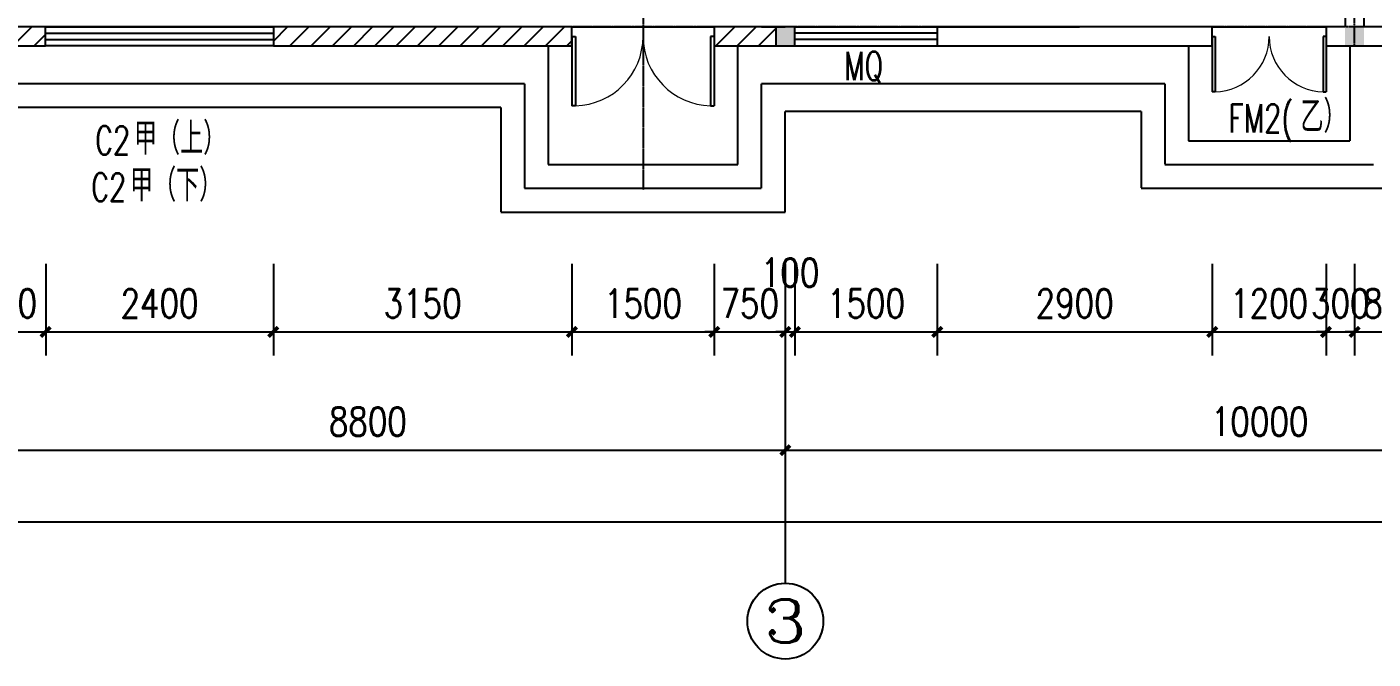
# Model space of a CAD drawing. Header units: millimetres. Extents: x 36114 to 137034, y 22418 to 93776.
# Drawn here: x 68967 to 83157, y 36474 to 43136 of the extents above; entities that cross this region are included whole.
import ezdxf
from ezdxf.enums import TextEntityAlignment as Align

# ---------------------------------------------------------------- set-up
doc = ezdxf.new("R2010")
doc.units = ezdxf.units.MM
doc.linetypes.add('DASH', pattern=[0.35, 0.25, -0.1])
doc.linetypes.add('DOTE', pattern=[2.42, 2, -0.2, 0.02, -0.2])
doc.layers.get('0').update_dxf_attribs({"color": 254})
doc.layers.get('Defpoints').update_dxf_attribs({"color": 254})
for name, color, linetype in [('\\M+5BDA8-\\M+5B3DF\\M+5B4E7', 254, 'Continuous'), ('\\M+5BDA8-\\M+5B4B0', 254, 'Continuous'), ('\\M+5BDA8-\\M+5C3C5', 254, 'Continuous'), ('\\M+5BDA8-\\M+5C3C5\\M+5B4B0\\M+5B1E0\\M+5BAC5', 254, 'Continuous'), ('\\M+5BDA8-\\M+5C7BD-\\M+5D7A9', 254, 'Continuous'), ('\\M+5BDA8-\\M+5D6E1', 254, 'DOTE'), ('\\M+5BDA8-\\M+5D6E1-\\M+5B1EA\\M+5D7A2', 254, 'Continuous'), ('\\M+5C1A2\\M+5C3E6\\M+5CFDF\\M+5CCF51', 254, 'Continuous'), ('\\M+5C1A2\\M+5C3E6\\M+5CFDF\\M+5CCF55', 254, 'Continuous'), ('\\M+5C1A2\\M+5C3E6\\M+5CFF4\\M+5CCF53', 254, 'Continuous'), ('\\M+5C5C5\\M+5CBAE', 254, 'Continuous'), ('AXIS_TEXT', 254, 'Continuous'), ('STAIR', 254, 'Continuous'), ('WALL', 254, 'Continuous')]:
    doc.layers.add(name, color=color, linetype=linetype)
doc.styles.add('A-AXIS-LABEL', font='COMPLEX', dxfattribs={"bigfont": 'GBCBIG'})
doc.styles.add('A-WIN-LABEL', font='SIMPLEX', dxfattribs={"bigfont": 'GBCBIG'})
doc.styles.add('COMPLEX', font='COMPLEX')
doc.styles.add('DIM_FONT', font='SIMPLEX.shx', dxfattribs={"width": 0.8})
doc.dimstyles.new('DIMN', dxfattribs={"dimtxt": 300, "dimasz": 100, "dimexe": 250, "dimexo": 300, "dimgap": 150, "dimtad": 1, "dimdec": 0, "dimzin": 0, "dimdsep": 46, "dimtxsty": 'DIM_FONT', "dimblk": 'ARCHTICK', "dimcen": 0.09, "dimclrt": 7, "dimazin": 2, "dimtfac": 1, "dimtdec": 0, "dimtix": 1, "dimtmove": 2, "dimatfit": 3, "dimldrblk": 'ARCHTICK', "dimfxl": 0, "dimtolj": 1, "dimtzin": 0, "dimarcsym": 0})
pattern_1 = [(45, (-547094.93, -200746.81), (-112.2532, 112.2532), [])]

# ---------------------------------------------------------------- blocks, each defined once
blk = doc.blocks.new('_ArchTick')
at = {"color": 0, "linetype": 'ByBlock', "const_width": 0.4}
blk.add_lwpolyline([(-0.5, -0.5), (0.5, 0.5)], dxfattribs=at)
blk = doc.blocks.new('*D220')
at = {"layer": '\\M+5BDA8-\\M+5B3DF\\M+5B4E7', "color": 0, "lineweight": -2, "transparency": 16777216}
for p, q in [((83322, 43886), (83960, 43886)), ((83710, 43886), (83710, 43986)), ((83710, 43136), (83710, 43886)), ((83322, 43136), (83960, 43136)), ((83710, 43136), (83710, 43036))]:
    blk.add_line(p, q, dxfattribs=at)
at = {"layer": 'Defpoints', "color": 0, "transparency": 16777216}
for p in [(83022, 43886), (83710, 43886), (83022, 43136)]:
    blk.add_point(p, dxfattribs=at)
at = {"layer": '\\M+5BDA8-\\M+5B3DF\\M+5B4E7', "color": 0, "lineweight": -2, "transparency": 16777216, "xscale": 100, "yscale": 100, "zscale": 100}
for p, rotation in [((83710, 43886), 270), ((83710, 43136), 90)]:
    blk.add_blockref('_ArchTick', p, dxfattribs=dict(at, rotation=rotation))
at = {"layer": '\\M+5BDA8-\\M+5B3DF\\M+5B4E7', "color": 7, "transparency": 16777216, "insert": (83410, 43511), "char_height": 300, "attachment_point": 5, "rotation": 90, "style": 'DIM_FONT'}
blk.add_mtext('\\A1;750', dxfattribs=at)
blk = doc.blocks.new('*D310')
at = {"layer": '\\M+5BDA8-\\M+5B3DF\\M+5B4E7', "color": 0, "lineweight": -2, "transparency": 16777216}
for p, q in [((68161, 40638), (68161, 39672)), ((69165, 40638), (69165, 39672)), ((68161, 39922), (68061, 39922)), ((68161, 39922), (69165, 39922)), ((69165, 39922), (69265, 39922))]:
    blk.add_line(p, q, dxfattribs=at)
at = {"layer": 'Defpoints', "color": 0, "transparency": 16777216}
for p in [(68161, 40938), (69165, 40938), (69165, 39922)]:
    blk.add_point(p, dxfattribs=at)
at = {"layer": '\\M+5BDA8-\\M+5B3DF\\M+5B4E7', "color": 0, "lineweight": -2, "transparency": 16777216, "xscale": 100, "yscale": 100, "zscale": 100}
blk.add_blockref('_ArchTick', (68161, 39922), dxfattribs=at)
at = {"layer": '\\M+5BDA8-\\M+5B3DF\\M+5B4E7', "color": 0, "lineweight": -2, "transparency": 16777216, "xscale": 100, "yscale": 100, "zscale": 100, "rotation": 180}
blk.add_blockref('_ArchTick', (69165, 39922), dxfattribs=at)
at = {"layer": '\\M+5BDA8-\\M+5B3DF\\M+5B4E7', "color": 7, "transparency": 16777216, "insert": (68663, 40222), "char_height": 300, "attachment_point": 5, "style": 'DIM_FONT'}
blk.add_mtext('\\A1;1000', dxfattribs=at)
blk = doc.blocks.new('*D311')
at = {"layer": '\\M+5BDA8-\\M+5B3DF\\M+5B4E7', "color": 0, "lineweight": -2, "transparency": 16777216}
for p, q in [((69165, 40638), (69165, 39672)), ((71565, 40638), (71565, 39672)), ((69165, 39922), (71565, 39922))]:
    blk.add_line(p, q, dxfattribs=at)
at = {"layer": 'Defpoints', "color": 0, "transparency": 16777216}
for p in [(69165, 40938), (71565, 40938), (71565, 39922)]:
    blk.add_point(p, dxfattribs=at)
at = {"layer": '\\M+5BDA8-\\M+5B3DF\\M+5B4E7', "color": 0, "lineweight": -2, "transparency": 16777216, "xscale": 100, "yscale": 100, "zscale": 100, "rotation": 180}
blk.add_blockref('_ArchTick', (69165, 39922), dxfattribs=at)
at = {"layer": '\\M+5BDA8-\\M+5B3DF\\M+5B4E7', "color": 0, "lineweight": -2, "transparency": 16777216, "xscale": 100, "yscale": 100, "zscale": 100}
blk.add_blockref('_ArchTick', (71565, 39922), dxfattribs=at)
at = {"layer": '\\M+5BDA8-\\M+5B3DF\\M+5B4E7', "color": 7, "transparency": 16777216, "insert": (70365, 40222), "char_height": 300, "attachment_point": 5, "style": 'DIM_FONT'}
blk.add_mtext('\\A1;2400', dxfattribs=at)
blk = doc.blocks.new('*D312')
at = {"layer": '\\M+5BDA8-\\M+5B3DF\\M+5B4E7', "color": 0, "lineweight": -2, "transparency": 16777216}
for p, q in [((71565, 40638), (71565, 39672)), ((74711, 40638), (74711, 39672)), ((71565, 39922), (74711, 39922))]:
    blk.add_line(p, q, dxfattribs=at)
at = {"layer": 'Defpoints', "color": 0, "transparency": 16777216}
for p in [(71565, 40938), (74711, 40938), (74711, 39922)]:
    blk.add_point(p, dxfattribs=at)
at = {"layer": '\\M+5BDA8-\\M+5B3DF\\M+5B4E7', "color": 0, "lineweight": -2, "transparency": 16777216, "xscale": 100, "yscale": 100, "zscale": 100, "rotation": 180}
blk.add_blockref('_ArchTick', (71565, 39922), dxfattribs=at)
at = {"layer": '\\M+5BDA8-\\M+5B3DF\\M+5B4E7', "color": 0, "lineweight": -2, "transparency": 16777216, "xscale": 100, "yscale": 100, "zscale": 100}
blk.add_blockref('_ArchTick', (74711, 39922), dxfattribs=at)
at = {"layer": '\\M+5BDA8-\\M+5B3DF\\M+5B4E7', "color": 7, "transparency": 16777216, "insert": (73138, 40222), "char_height": 300, "attachment_point": 5, "style": 'DIM_FONT'}
blk.add_mtext('\\A1;3150', dxfattribs=at)
blk = doc.blocks.new('*D313')
at = {"layer": '\\M+5BDA8-\\M+5B3DF\\M+5B4E7', "color": 0, "lineweight": -2, "transparency": 16777216}
for p, q in [((74711, 40638), (74711, 39672)), ((76211, 40638), (76211, 39672)), ((74711, 39922), (76211, 39922))]:
    blk.add_line(p, q, dxfattribs=at)
at = {"layer": 'Defpoints', "color": 0, "transparency": 16777216}
for p in [(74711, 40938), (76211, 40938), (76211, 39922)]:
    blk.add_point(p, dxfattribs=at)
at = {"layer": '\\M+5BDA8-\\M+5B3DF\\M+5B4E7', "color": 0, "lineweight": -2, "transparency": 16777216, "xscale": 100, "yscale": 100, "zscale": 100, "rotation": 180}
blk.add_blockref('_ArchTick', (74711, 39922), dxfattribs=at)
at = {"layer": '\\M+5BDA8-\\M+5B3DF\\M+5B4E7', "color": 0, "lineweight": -2, "transparency": 16777216, "xscale": 100, "yscale": 100, "zscale": 100}
blk.add_blockref('_ArchTick', (76211, 39922), dxfattribs=at)
at = {"layer": '\\M+5BDA8-\\M+5B3DF\\M+5B4E7', "color": 7, "transparency": 16777216, "insert": (75461, 40222), "char_height": 300, "attachment_point": 5, "style": 'DIM_FONT'}
blk.add_mtext('\\A1;1500', dxfattribs=at)
blk = doc.blocks.new('*D314')
at = {"layer": '\\M+5BDA8-\\M+5B3DF\\M+5B4E7', "color": 0, "lineweight": -2, "transparency": 16777216}
for p, q in [((76211, 40638), (76211, 39672)), ((76961, 40638), (76961, 39672)), ((76211, 39922), (76111, 39922)), ((76211, 39922), (76961, 39922)), ((76961, 39922), (77061, 39922))]:
    blk.add_line(p, q, dxfattribs=at)
at = {"layer": 'Defpoints', "color": 0, "transparency": 16777216}
for p in [(76211, 40938), (76961, 40938), (76961, 39922)]:
    blk.add_point(p, dxfattribs=at)
at = {"layer": '\\M+5BDA8-\\M+5B3DF\\M+5B4E7', "color": 0, "lineweight": -2, "transparency": 16777216, "xscale": 100, "yscale": 100, "zscale": 100}
blk.add_blockref('_ArchTick', (76211, 39922), dxfattribs=at)
at = {"layer": '\\M+5BDA8-\\M+5B3DF\\M+5B4E7', "color": 0, "lineweight": -2, "transparency": 16777216, "xscale": 100, "yscale": 100, "zscale": 100, "rotation": 180}
blk.add_blockref('_ArchTick', (76961, 39922), dxfattribs=at)
at = {"layer": '\\M+5BDA8-\\M+5B3DF\\M+5B4E7', "color": 7, "transparency": 16777216, "insert": (76586, 40222), "char_height": 300, "attachment_point": 5, "style": 'DIM_FONT'}
blk.add_mtext('\\A1;750', dxfattribs=at)
blk = doc.blocks.new('*D315')
at = {"layer": '\\M+5BDA8-\\M+5B3DF\\M+5B4E7', "color": 0, "lineweight": -2, "transparency": 16777216}
for p, q in [((76961, 40638), (76961, 39672)), ((77061, 40638), (77061, 39672)), ((76961, 39922), (76861, 39922)), ((76961, 39922), (77061, 39922)), ((77061, 39922), (77161, 39922))]:
    blk.add_line(p, q, dxfattribs=at)
at = {"layer": 'Defpoints', "color": 0, "transparency": 16777216}
for p in [(76961, 40938), (77061, 40938), (77061, 39922)]:
    blk.add_point(p, dxfattribs=at)
at = {"layer": '\\M+5BDA8-\\M+5B3DF\\M+5B4E7', "color": 0, "lineweight": -2, "transparency": 16777216, "xscale": 100, "yscale": 100, "zscale": 100}
blk.add_blockref('_ArchTick', (76961, 39922), dxfattribs=at)
at = {"layer": '\\M+5BDA8-\\M+5B3DF\\M+5B4E7', "color": 0, "lineweight": -2, "transparency": 16777216, "xscale": 100, "yscale": 100, "zscale": 100, "rotation": 180}
blk.add_blockref('_ArchTick', (77061, 39922), dxfattribs=at)
at = {"layer": '\\M+5BDA8-\\M+5B3DF\\M+5B4E7', "color": 7, "transparency": 16777216, "insert": (77011, 40547), "char_height": 300, "attachment_point": 5, "style": 'DIM_FONT'}
blk.add_mtext('\\A1;100', dxfattribs=at)
blk = doc.blocks.new('*D316')
at = {"layer": '\\M+5BDA8-\\M+5B3DF\\M+5B4E7', "color": 0, "lineweight": -2, "transparency": 16777216}
for p, q in [((77061, 40638), (77061, 39672)), ((78561, 40638), (78561, 39672)), ((77061, 39922), (78561, 39922))]:
    blk.add_line(p, q, dxfattribs=at)
at = {"layer": 'Defpoints', "color": 0, "transparency": 16777216}
for p in [(77061, 40938), (78561, 40938), (78561, 39922)]:
    blk.add_point(p, dxfattribs=at)
at = {"layer": '\\M+5BDA8-\\M+5B3DF\\M+5B4E7', "color": 0, "lineweight": -2, "transparency": 16777216, "xscale": 100, "yscale": 100, "zscale": 100, "rotation": 180}
blk.add_blockref('_ArchTick', (77061, 39922), dxfattribs=at)
at = {"layer": '\\M+5BDA8-\\M+5B3DF\\M+5B4E7', "color": 0, "lineweight": -2, "transparency": 16777216, "xscale": 100, "yscale": 100, "zscale": 100}
blk.add_blockref('_ArchTick', (78561, 39922), dxfattribs=at)
at = {"layer": '\\M+5BDA8-\\M+5B3DF\\M+5B4E7', "color": 7, "transparency": 16777216, "insert": (77811, 40222), "char_height": 300, "attachment_point": 5, "style": 'DIM_FONT'}
blk.add_mtext('\\A1;1500', dxfattribs=at)
blk = doc.blocks.new('*D317')
at = {"layer": '\\M+5BDA8-\\M+5B3DF\\M+5B4E7', "color": 0, "lineweight": -2, "transparency": 16777216}
for p, q in [((78561, 40638), (78561, 39672)), ((81461, 40638), (81461, 39672)), ((78561, 39922), (81461, 39922))]:
    blk.add_line(p, q, dxfattribs=at)
at = {"layer": 'Defpoints', "color": 0, "transparency": 16777216}
for p in [(78561, 40938), (81461, 40938), (81461, 39922)]:
    blk.add_point(p, dxfattribs=at)
at = {"layer": '\\M+5BDA8-\\M+5B3DF\\M+5B4E7', "color": 0, "lineweight": -2, "transparency": 16777216, "xscale": 100, "yscale": 100, "zscale": 100, "rotation": 180}
blk.add_blockref('_ArchTick', (78561, 39922), dxfattribs=at)
at = {"layer": '\\M+5BDA8-\\M+5B3DF\\M+5B4E7', "color": 0, "lineweight": -2, "transparency": 16777216, "xscale": 100, "yscale": 100, "zscale": 100}
blk.add_blockref('_ArchTick', (81461, 39922), dxfattribs=at)
at = {"layer": '\\M+5BDA8-\\M+5B3DF\\M+5B4E7', "color": 7, "transparency": 16777216, "insert": (80011, 40222), "char_height": 300, "attachment_point": 5, "style": 'DIM_FONT'}
blk.add_mtext('\\A1;2900', dxfattribs=at)
blk = doc.blocks.new('*D318')
at = {"layer": '\\M+5BDA8-\\M+5B3DF\\M+5B4E7', "color": 0, "lineweight": -2, "transparency": 16777216}
for p, q in [((81461, 40638), (81461, 39672)), ((82661, 40638), (82661, 39672)), ((81461, 39922), (82661, 39922))]:
    blk.add_line(p, q, dxfattribs=at)
at = {"layer": 'Defpoints', "color": 0, "transparency": 16777216}
for p in [(81461, 40938), (82661, 40938), (82661, 39922)]:
    blk.add_point(p, dxfattribs=at)
at = {"layer": '\\M+5BDA8-\\M+5B3DF\\M+5B4E7', "color": 0, "lineweight": -2, "transparency": 16777216, "xscale": 100, "yscale": 100, "zscale": 100, "rotation": 180}
blk.add_blockref('_ArchTick', (81461, 39922), dxfattribs=at)
at = {"layer": '\\M+5BDA8-\\M+5B3DF\\M+5B4E7', "color": 0, "lineweight": -2, "transparency": 16777216, "xscale": 100, "yscale": 100, "zscale": 100}
blk.add_blockref('_ArchTick', (82661, 39922), dxfattribs=at)
at = {"layer": '\\M+5BDA8-\\M+5B3DF\\M+5B4E7', "color": 7, "transparency": 16777216, "insert": (82061, 40222), "char_height": 300, "attachment_point": 5, "style": 'DIM_FONT'}
blk.add_mtext('\\A1;1200', dxfattribs=at)
blk = doc.blocks.new('*D319')
at = {"layer": '\\M+5BDA8-\\M+5B3DF\\M+5B4E7', "color": 0, "lineweight": -2, "transparency": 16777216}
for p, q in [((82661, 40638), (82661, 39672)), ((82961, 40638), (82961, 39672)), ((82661, 39922), (82561, 39922)), ((82661, 39922), (82961, 39922)), ((82961, 39922), (83061, 39922))]:
    blk.add_line(p, q, dxfattribs=at)
at = {"layer": 'Defpoints', "color": 0, "transparency": 16777216}
for p in [(82661, 40938), (82961, 40938), (82961, 39922)]:
    blk.add_point(p, dxfattribs=at)
at = {"layer": '\\M+5BDA8-\\M+5B3DF\\M+5B4E7', "color": 0, "lineweight": -2, "transparency": 16777216, "xscale": 100, "yscale": 100, "zscale": 100}
blk.add_blockref('_ArchTick', (82661, 39922), dxfattribs=at)
at = {"layer": '\\M+5BDA8-\\M+5B3DF\\M+5B4E7', "color": 0, "lineweight": -2, "transparency": 16777216, "xscale": 100, "yscale": 100, "zscale": 100, "rotation": 180}
blk.add_blockref('_ArchTick', (82961, 39922), dxfattribs=at)
at = {"layer": '\\M+5BDA8-\\M+5B3DF\\M+5B4E7', "color": 7, "transparency": 16777216, "insert": (82811, 40222), "char_height": 300, "attachment_point": 5, "style": 'DIM_FONT'}
blk.add_mtext('\\A1;300', dxfattribs=at)
blk = doc.blocks.new('*D320')
at = {"layer": '\\M+5BDA8-\\M+5B3DF\\M+5B4E7', "color": 0, "lineweight": -2, "transparency": 16777216}
for p, q in [((82961, 40638), (82961, 39672)), ((83761, 40638), (83761, 39672)), ((82961, 39922), (82861, 39922)), ((82961, 39922), (83761, 39922)), ((83761, 39922), (83861, 39922))]:
    blk.add_line(p, q, dxfattribs=at)
at = {"layer": 'Defpoints', "color": 0, "transparency": 16777216}
for p in [(82961, 40938), (83761, 40938), (83761, 39922)]:
    blk.add_point(p, dxfattribs=at)
at = {"layer": '\\M+5BDA8-\\M+5B3DF\\M+5B4E7', "color": 0, "lineweight": -2, "transparency": 16777216, "xscale": 100, "yscale": 100, "zscale": 100}
blk.add_blockref('_ArchTick', (82961, 39922), dxfattribs=at)
at = {"layer": '\\M+5BDA8-\\M+5B3DF\\M+5B4E7', "color": 0, "lineweight": -2, "transparency": 16777216, "xscale": 100, "yscale": 100, "zscale": 100, "rotation": 180}
blk.add_blockref('_ArchTick', (83761, 39922), dxfattribs=at)
at = {"layer": '\\M+5BDA8-\\M+5B3DF\\M+5B4E7', "color": 7, "transparency": 16777216, "insert": (83361, 40222), "char_height": 300, "attachment_point": 5, "style": 'DIM_FONT'}
blk.add_mtext('\\A1;800', dxfattribs=at)
blk = doc.blocks.new('*D354')
at = {"layer": '\\M+5BDA8-\\M+5B3DF\\M+5B4E7', "color": 0, "lineweight": -2, "transparency": 16777216}
for p, q in [((59111, 40379), (59111, 37670)), ((113612, 40380), (113612, 37670)), ((59111, 37920), (113612, 37920))]:
    blk.add_line(p, q, dxfattribs=at)
at = {"layer": 'Defpoints', "color": 0, "transparency": 16777216}
for p in [(59111, 40679), (113612, 40680), (113612, 37920)]:
    blk.add_point(p, dxfattribs=at)
at = {"layer": '\\M+5BDA8-\\M+5B3DF\\M+5B4E7', "color": 0, "lineweight": -2, "transparency": 16777216, "xscale": 100, "yscale": 100, "zscale": 100}
for p, rotation in [((59111, 37920), 180.0000912769842), ((113612, 37920), 9.127698415491479e-05)]:
    blk.add_blockref('_ArchTick', p, dxfattribs=dict(at, rotation=rotation))
at = {"layer": '\\M+5BDA8-\\M+5B3DF\\M+5B4E7', "color": 7, "transparency": 16777216, "insert": (86361, 38220), "char_height": 300, "attachment_point": 5, "rotation": 0.0001, "style": 'DIM_FONT'}
blk.add_mtext('\\A1;54500', dxfattribs=at)
blk = doc.blocks.new('*D235')
at = {"layer": '\\M+5BDA8-\\M+5B3DF\\M+5B4E7', "color": 0, "lineweight": -2, "transparency": 16777216}
for p, q in [((68161, 40212), (68161, 38426)), ((76961, 40212), (76961, 38426)), ((68161, 38676), (76961, 38676))]:
    blk.add_line(p, q, dxfattribs=at)
at = {"layer": 'Defpoints', "color": 0, "transparency": 16777216}
for p in [(68161, 40512), (76961, 40512), (76961, 38676)]:
    blk.add_point(p, dxfattribs=at)
at = {"layer": '\\M+5BDA8-\\M+5B3DF\\M+5B4E7', "color": 0, "lineweight": -2, "transparency": 16777216, "xscale": 100, "yscale": 100, "zscale": 100, "rotation": 180}
blk.add_blockref('_ArchTick', (68161, 38676), dxfattribs=at)
at = {"layer": '\\M+5BDA8-\\M+5B3DF\\M+5B4E7', "color": 0, "lineweight": -2, "transparency": 16777216, "xscale": 100, "yscale": 100, "zscale": 100}
blk.add_blockref('_ArchTick', (76961, 38676), dxfattribs=at)
at = {"layer": '\\M+5BDA8-\\M+5B3DF\\M+5B4E7', "color": 7, "transparency": 16777216, "insert": (72561, 38976), "char_height": 300, "attachment_point": 5, "style": 'DIM_FONT'}
blk.add_mtext('\\A1;8800', dxfattribs=at)
blk = doc.blocks.new('*D236')
at = {"layer": '\\M+5BDA8-\\M+5B3DF\\M+5B4E7', "color": 0, "lineweight": -2, "transparency": 16777216}
for p, q in [((76961, 40212), (76961, 38426)), ((86961, 40212), (86961, 38426)), ((76961, 38676), (86961, 38676))]:
    blk.add_line(p, q, dxfattribs=at)
at = {"layer": 'Defpoints', "color": 0, "transparency": 16777216}
for p in [(76961, 40512), (86961, 40512), (86961, 38676)]:
    blk.add_point(p, dxfattribs=at)
at = {"layer": '\\M+5BDA8-\\M+5B3DF\\M+5B4E7', "color": 0, "lineweight": -2, "transparency": 16777216, "xscale": 100, "yscale": 100, "zscale": 100, "rotation": 180}
blk.add_blockref('_ArchTick', (76961, 38676), dxfattribs=at)
at = {"layer": '\\M+5BDA8-\\M+5B3DF\\M+5B4E7', "color": 0, "lineweight": -2, "transparency": 16777216, "xscale": 100, "yscale": 100, "zscale": 100}
blk.add_blockref('_ArchTick', (86961, 38676), dxfattribs=at)
at = {"layer": '\\M+5BDA8-\\M+5B3DF\\M+5B4E7', "color": 7, "transparency": 16777216, "insert": (81961, 38976), "char_height": 300, "attachment_point": 5, "style": 'DIM_FONT'}
blk.add_mtext('\\A1;10000', dxfattribs=at)
blk = doc.blocks.new('_AXISO')
blk.add_circle((0, 0), 0.5)
at = {"layer": 'AXIS_TEXT', "style": 'COMPLEX'}
blk.add_attdef('A', text='', height=0.56, dxfattribs=at).set_placement((-0.25, -0.28), (0.25, -0.28), align=Align.FIT)
blk = doc.blocks.new('\\M+5B6FE\\M+5CEAC\\M+5B4B0\\M+5BFE2$\\M+5CFB5\\M+5CDB3\\M+5CDBC\\M+5BFE2$00000001')
at = {"color": 0}
for points in [[(-0.5, 0.5), (-0.5, -0.5)], [(-0.5, 0.5), (0.5, 0.5)], [(0.5, -0.5), (0.5, 0.5)], [(0.5, 0.1667), (-0.5, 0.1667)], [(0.5, -0.1667), (-0.5, -0.1667)], [(-0.5, -0.5), (0.5, -0.5)]]:
    blk.add_lwpolyline(points, dxfattribs=at)
blk = doc.blocks.new('\\M+5B6FE\\M+5CEAC\\M+5C3C5\\M+5BFE2$\\M+5CFB5\\M+5CDB3\\M+5CDBC\\M+5BFE2$00000108')
for p, q in [((-0.5, 0), (-0.5, 0.4875)), ((-0.475, 0.4875), (-0.5, 0.4875)), ((-0.475, 0), (-0.475, 0.4875)), ((0.475, 0), (0.475, 0.4875)), ((0.475, 0.4875), (0.5, 0.4875)), ((0.5, 0), (0.5, 0.4875)), ((-0.5, 0), (-0.475, 0)), ((0.5, 0), (0.475, 0))]:
    blk.add_line(p, q)
at = {"lineweight": 13}
for centre, start, end in [((-0.4875, 0), 0, 88.53072), ((0.4875, 0), 91.46928, 180)]:
    blk.add_arc(centre, 0.4875, start, end, dxfattribs=at)

msp = doc.modelspace()

# ---------------------------------------------------------------- hatches: boundary and pattern name
at = {"layer": '\\M+5C1A2\\M+5C3E6\\M+5CFF4\\M+5CCF53'}
for points in [[(82862.1, 42938.6), (83062.1, 42938.6), (83062.1, 43138.6), (82862.1, 43138.6)], [(76861.2, 42935.7), (77061.2, 42935.7), (77061.2, 43135.7), (76861.2, 43135.7)]]:
    msp.add_hatch(color=256, dxfattribs=at).paths.add_polyline_path(points)
h = msp.add_hatch(dxfattribs=at)
h.set_pattern_fill('ANSI31', color=256, scale=100, style=0)
h.set_pattern_definition(pattern_1)
h.paths.add_polyline_path([(69164.5, 43135.7), (68257.7, 43135.7), (68257.7, 42935.7), (69164.5, 42935.7), (69164.5, 43135.7)])
h = msp.add_hatch(dxfattribs=at)
h.set_pattern_fill('ANSI31', color=256, scale=100, style=0)
h.set_pattern_definition(pattern_1)
h.paths.add_polyline_path([(74711.2, 43135.7), (71564.5, 43135.7), (71564.5, 42935.7), (74711.2, 42935.7), (74711.2, 43135.7)])
h = msp.add_hatch(dxfattribs=at)
h.set_pattern_fill('ANSI31', color=256, scale=100, style=0)
h.set_pattern_definition(pattern_1)
h.paths.add_polyline_path([(76211.2, 43135.7), (76211.2, 43135.7), (76211.2, 42935.7), (76861.2, 42935.7), (76861.2, 43135.7)])

# ---------------------------------------------------------------- linework, layer by layer
at = {"layer": '\\M+5BDA8-\\M+5C7BD-\\M+5D7A9'}
for p, q in [((82861.2, 43885.8), (82861.2, 43135.7)), ((83061.2, 43135.7), (83061.2, 43885.8)), ((69164.5, 43135.7), (68161.1, 43135.7)), ((69164.5, 42935.7), (69164.5, 43135.7)), ((69164.5, 42935.7), (69164.5, 43135.7)), ((69164.5, 43135.7), (71564.5, 43135.7)), ((71564.5, 43135.7), (71564.5, 42935.7)), ((74711.2, 43135.7), (71564.5, 43135.7)), ((71564.5, 43135.7), (71564.5, 42935.7)), ((74711.2, 42935.7), (74711.2, 43135.7)), ((76711.2, 43135.7), (76211.2, 43135.7)), ((76211.2, 43135.7), (76211.2, 42935.7)), ((76711.2, 43135.7), (76961.2, 43135.7)), ((77061.2, 43135.7), (76961.2, 43135.7)), ((77061.2, 42935.7), (77061.2, 43135.7)), ((81461.2, 43135.7), (78561.2, 43135.7)), ((78561.2, 43135.7), (78561.2, 42935.7)), ((81461.2, 42935.7), (81461.2, 43135.7)), ((82861.2, 43135.7), (82661.2, 43135.7)), ((82661.2, 43135.7), (82661.2, 42935.7)), ((83761.2, 43135.7), (83061.2, 43135.7)), ((68161.1, 42935.7), (69164.5, 42935.7)), ((71564.5, 42935.7), (69164.5, 42935.7)), ((71564.5, 42935.7), (74711.2, 42935.7)), ((76211.2, 42935.7), (76711.2, 42935.7)), ((76711.2, 42935.7), (76961.2, 42935.7)), ((76961.2, 42935.7), (77061.2, 42935.7)), ((78561.2, 42935.7), (81461.2, 42935.7)), ((82661.2, 42935.7), (82961.2, 42935.7)), ((82961.2, 42935.7), (83761.2, 42935.7))]:
    msp.add_line(p, q, dxfattribs=at)
at = {"layer": '\\M+5BDA8-\\M+5D6E1', "ltscale": 10}
for p, q in [((75461.2, 79290.2), (75461.2, 41418)), ((82961.2, 42935.7), (82961.2, 50535.7)), ((115223, 43135.7), (56994.7, 43135.7))]:
    msp.add_line(p, q, dxfattribs=at)
at = {"layer": '\\M+5BDA8-\\M+5D6E1-\\M+5B1EA\\M+5D7A2'}
msp.add_line((76961.2, 39274.4), (76961.2, 37274.4), dxfattribs=at)
at = {"layer": '\\M+5C1A2\\M+5C3E6\\M+5CFDF\\M+5CCF51'}
for p, q in [((74711.2, 43135.7), (76211.2, 43135.7)), ((74461.2, 42935.7), (74461.2, 41685.7)), ((76461.2, 41685.7), (76461.2, 42935.7)), ((74461.2, 41685.7), (76461.2, 41685.7))]:
    msp.add_line(p, q, dxfattribs=at)
at = {"layer": '\\M+5C1A2\\M+5C3E6\\M+5CFDF\\M+5CCF55'}
for p, q in [((81461.2, 43135.7), (82661.2, 43135.7)), ((81211.2, 42935.7), (81211.2, 41935.7)), ((82911.2, 42935.7), (82911.2, 41935.7)), ((81211.2, 41935.7), (82911.2, 41935.7))]:
    msp.add_line(p, q, dxfattribs=at)
msp.add_lwpolyline([(76861.2, 42935.7), (77061.2, 42935.7), (77061.2, 43135.7), (76861.2, 43135.7)], close=True, dxfattribs=at)
at = {"layer": '\\M+5C5C5\\M+5CBAE', "linetype": 'DASH', "ltscale": 30}
for p, q in [((74211.2, 42535.7), (66911.2, 42535.7)), ((74211.2, 42535.7), (74211.2, 41435.7)), ((76711.2, 41435.7), (76711.2, 42535.7)), ((80961.2, 42535.7), (76711.2, 42535.7)), ((80961.2, 42535.7), (80961.2, 41685.7)), ((73961.2, 42285.7), (67161.2, 42285.7)), ((73961.2, 42285.7), (73961.2, 41185.7)), ((76961.2, 41185.7), (76961.2, 42245.5)), ((80711.2, 42245.5), (76961.2, 42245.5)), ((80711.2, 42245.5), (80711.2, 41435.7)), ((80961.2, 41685.7), (83161.2, 41685.7)), ((74211.2, 41435.7), (76711.2, 41435.7)), ((80711.2, 41435.7), (83411.2, 41435.7)), ((73961.2, 41185.7), (76961.2, 41185.7))]:
    msp.add_line(p, q, dxfattribs=at)
at = {"layer": 'STAIR'}
msp.add_line((77211.2, 43135.7), (80061.2, 43135.7), dxfattribs=at)
at = {"layer": 'WALL'}
msp.add_line((79761.2, 43135.7), (79311.2, 43135.7), dxfattribs=at)

# ---------------------------------------------------------------- block references
at = {"layer": '\\M+5BDA8-\\M+5B4B0', "xscale": -2400, "yscale": 200, "zscale": 200, "rotation": 9.075738320873938e-06}
msp.add_blockref('\\M+5B6FE\\M+5CEAC\\M+5B4B0\\M+5BFE2$\\M+5CFB5\\M+5CDB3\\M+5CDBC\\M+5BFE2$00000001', (70364.5, 43035.7), dxfattribs=at)
msp.add_blockref('\\M+5B6FE\\M+5CEAC\\M+5B4B0\\M+5BFE2$\\M+5CFB5\\M+5CDB3\\M+5CDBC\\M+5BFE2$00000001', (70364.5, 43035.7), dxfattribs=at)
at = {"layer": '\\M+5BDA8-\\M+5B4B0'}
ref = msp.add_blockref('\\M+5B6FE\\M+5CEAC\\M+5B4B0\\M+5BFE2$\\M+5CFB5\\M+5CDB3\\M+5CDBC\\M+5BFE2$00000001', (77811.2, 43035.7), dxfattribs=dict(at, xscale=1500, yscale=-200, zscale=200, rotation=359.9999875395847))
ref.add_attrib('A', 'MQ', (77579.1, 42575.5), dxfattribs={"layer": '\\M+5BDA8-\\M+5C3C5\\M+5B4B0\\M+5B1E0\\M+5BAC5', "height": 297.5, "rotation": 359.99999, "style": 'A-WIN-LABEL', "width": 0.705882})
at = {"layer": '\\M+5BDA8-\\M+5C3C5', "zscale": 200}
for p, xscale, yscale, rotation in [((75461.2, 43035.7), -1500, -1500, 9.075738320873938e-06), ((82061.2, 43035.7), -1200, -1200, 359.9999875395847)]:
    msp.add_blockref('\\M+5B6FE\\M+5CEAC\\M+5C3C5\\M+5BFE2$\\M+5CFB5\\M+5CDB3\\M+5CDBC\\M+5BFE2$00000108', p, dxfattribs=dict(at, xscale=xscale, yscale=yscale, rotation=rotation))
at = {"layer": '\\M+5BDA8-\\M+5D6E1-\\M+5B1EA\\M+5D7A2'}
ref = msp.add_blockref('_AXISO', (76961.2, 36874.4), dxfattribs=dict(at, xscale=800, yscale=800, zscale=800))
ref.add_attrib('A', '3', dxfattribs={"layer": 'AXIS_TEXT', "height": 452.5, "style": 'A-AXIS-LABEL', "width": 1.5}).set_placement((76735, 36648.1), (77187.5, 36648.1), align=Align.FIT)

# ---------------------------------------------------------------- texts
at = {"layer": '\\M+5BDA8-\\M+5C3C5\\M+5B4B0\\M+5B1E0\\M+5BAC5', "style": 'A-WIN-LABEL', "width": 0.705882}
for s, rotation, p in [('FM2(', 359.99999, (81631.1, 42023.9)), ('C2', 0.00001, (69685.7, 41791.6)), ('C2', 0.00001, (69644, 41298.4))]:
    msp.add_text(s, height=297.5, rotation=rotation, dxfattribs=at).set_placement(p)
at = {"layer": '\\M+5BDA8-\\M+5C3C5\\M+5B4B0\\M+5B1E0\\M+5BAC5', "style": 'A-WIN-LABEL'}
for s, rotation, p in [('乙）', 359.99999, (82391.1, 42023.9)), ('甲（上）', 0.00001, (70095.7, 41791.6)), ('甲（下）', 0.00001, (70054, 41298.4))]:
    msp.add_text(s, height=337.59, rotation=rotation, dxfattribs=at).set_placement(p)

# ---------------------------------------------------------------- dimensions: what is measured, and where the dimension line sits
at = {"layer": '\\M+5BDA8-\\M+5B3DF\\M+5B4E7'}
for p1, p2, distance, picture, middle in [((83022.3, 43135.7), (83022.3, 43885.8), -687.4, '*D220', (83409.7, 43510.7)), ((69164.5, 40938.2), (71564.5, 40938.2), -1016.1, '*D311', (70364.5, 40222.1)), ((74711.2, 40938.2), (76211.2, 40938.2), -1016.1, '*D313', (75461.2, 40222.1)), ((76211.2, 40938.2), (76961.2, 40938.2), -1016.1, '*D314', (76586.2, 40222.1)), ((77061.3, 40938.2), (78561.2, 40938.2), -1016.1, '*D316', (77811.2, 40222.1)), ((78561.2, 40938.2), (81461.2, 40938.2), -1016.1, '*D317', (80011.2, 40222.1)), ((81461.2, 40938.2), (82661.2, 40938.2), -1016.1, '*D318', (82061.2, 40222.1)), ((82661.2, 40938.2), (82961.2, 40938.2), -1016.1, '*D319', (82811.2, 40222.1)), ((82961.2, 40938.2), (83761.2, 40938.2), -1016.1, '*D320', (83361.2, 40222.1)), ((59111.2, 40679.5), (113611.6, 40679.6), -2759.9, '*D354', (86361.4, 38219.6)), ((68161.1, 40511.7), (76961.2, 40511.7), -1835.5, '*D235', (72561.2, 38976.3)), ((76961.2, 40511.7), (86961.2, 40511.7), -1835.5, '*D236', (81961.2, 38976.3))]:
    dim = msp.add_aligned_dim(p1=p1, p2=p2, distance=distance, dimstyle='DIMN', dxfattribs=at)
    dim.commit()
    dim.dimension.update_dxf_attribs({"geometry": picture, "text_midpoint": middle})
for p1, p2, text, picture, middle in [((68161.1, 40938.2), (69164.5, 40938.2), '1000', '*D310', (68662.8, 40222.1)), ((71564.5, 40938.2), (74711.2, 40938.2), '3150', '*D312', (73137.9, 40222.1))]:
    dim = msp.add_aligned_dim(p1=p1, p2=p2, distance=-1016.1, text=text, dimstyle='DIMN', dxfattribs=at)
    dim.commit()
    dim.dimension.update_dxf_attribs({"geometry": picture, "text_midpoint": middle})
dim = msp.add_linear_dim(base=(77061.3, 39922.1), p1=(76961.2, 40938.2), p2=(77061.3, 40938.2), angle=0, dimstyle='DIMN', dxfattribs=at)
dim.commit()
dim.dimension.update_dxf_attribs({"geometry": '*D315', "text_midpoint": (77011.2, 40547.1), "dimtype": 161})

doc.saveas('drawing.dxf')
